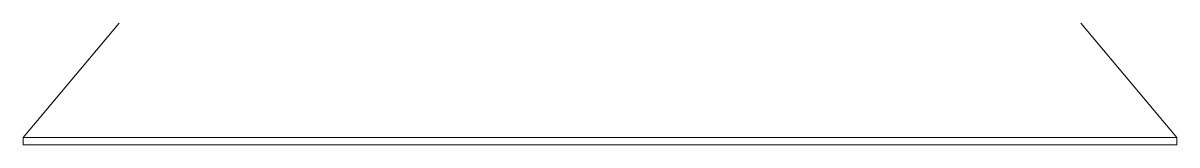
# Model space of a CAD drawing. Header units: millimetres. Extents: x 27602 to 523849, y 322139 to 568360.
# Drawn here: x 371990 to 374427, y 494781 to 495039 of the extents above; entities that cross this region are included whole.
import ezdxf

# ---------------------------------------------------------------- set-up
doc = ezdxf.new("R2010")
doc.units = ezdxf.units.MM

msp = doc.modelspace()

# ---------------------------------------------------------------- linework, layer by layer
at = {"color": 7, "lineweight": 13, "ltscale": 0.007903}
for p, q in [((372192.7, 495039.4), (371989.5, 494797.2)), ((374223.8, 495039.4), (374427, 494797.2))]:
    msp.add_line(p, q, dxfattribs=at)
at = {"color": 7, "lineweight": 13, "ltscale": 0.03937}
for p, q in [((371989.5, 494797.2), (373208.3, 494797.2)), ((373208.3, 494797.2), (374427, 494797.2)), ((371989.5, 494781.4), (373208.3, 494781.4)), ((374427, 494781.4), (373208.3, 494781.4))]:
    msp.add_line(p, q, dxfattribs=at)
at = {"color": 7, "lineweight": 13, "ltscale": 0.000396263}
for p, q in [((371989.5, 494797.2), (371989.5, 494781.4)), ((374427, 494797.2), (374427, 494781.4))]:
    msp.add_line(p, q, dxfattribs=at)

doc.saveas('drawing.dxf')
